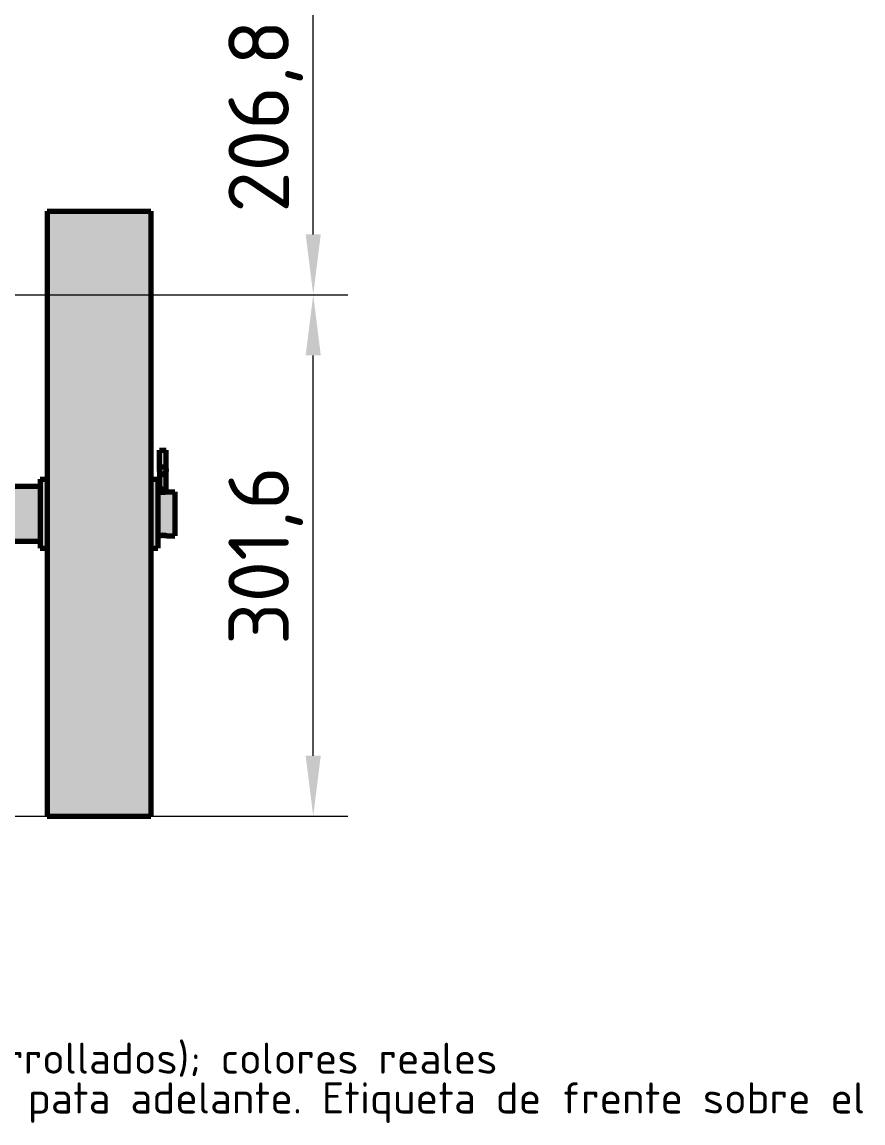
# Model space of a CAD drawing. Header units: millimetres. Extents: x 0 to 2382, y 0 to 420.
# Drawn here: x 2195.1 to 2243.8, y 211.3 to 274.9 of the extents above; entities that cross this region are included whole.
import ezdxf
from ezdxf.enums import TextEntityAlignment as Align

# ---------------------------------------------------------------- set-up
doc = ezdxf.new("R2010")
doc.units = ezdxf.units.MM
for name, color, linetype, lineweight in [('01-VISIBLE', 7, 'CONTINUOUS', 70), ('04-COTA', 3, 'CONTINUOUS', 18), ('06-TEXTO', 7, 'CONTINUOUS', 25), ('13-GRAFICA', 30, 'CONTINUOUS', 18)]:
    doc.layers.add(name, color=color, linetype=linetype, lineweight=lineweight)
doc.styles.add('ISO3098', font='isocpeur.ttf')
doc.dimstyles.new('FLAMA-IRAM', dxfattribs={"dimtxt": 3.5, "dimasz": 3.5, "dimexe": 2, "dimexo": 1.5, "dimgap": 1, "dimtad": 1, "dimdec": 1, "dimtxsty": 'ISO3098', "dimblk": 'IRAM_FLECHA', "dimblk1": 'IRAM_FLECHA', "dimblk2": 'IRAM_FLECHA', "dimcen": 2.5, "dimclrd": 256, "dimclre": 256, "dimclrt": 256, "dimazin": 3, "dimtfac": 1, "dimtmove": 0, "dimatfit": 3, "dimlwd": 18, "dimlwe": 18})

# ---------------------------------------------------------------- blocks, each defined once
blk = doc.blocks.new('IRAM_FLECHA')
blk.add_solid([(0, 0), (-1, 0.125), (-1, -0.125)])

msp = doc.modelspace()

# ---------------------------------------------------------------- hatches: boundary and pattern name
at = {"layer": '13-GRAFICA', "true_color": 0x202020}
h = msp.add_hatch(color=7, dxfattribs=at)
h.dxf.hatch_style = 1
h.paths.add_polyline_path([(2196.6, 229), (2196.6, 264), (2202.6, 264), (2202.6, 229)])
at = {"layer": '13-GRAFICA', "true_color": 0xb21820}
h = msp.add_hatch(color=7, dxfattribs=at)
h.dxf.hatch_style = 1
h.paths.add_polyline_path([(2203.5, 247.8), (2203.1, 247.8), (2203.1, 250.2), (2203.5, 250.2)])
at = {"layer": '13-GRAFICA', "true_color": 0x787a80}
h = msp.add_hatch(color=7, dxfattribs=at)
h.dxf.hatch_style = 1
h.paths.add_polyline_path([(2196.6, 248.5), (2196.6, 244.5), (2196.2, 244.5), (2196.2, 248.5)])
h = msp.add_hatch(color=7, dxfattribs=at)
h.dxf.hatch_style = 1
h.paths.add_polyline_path([(2203, 248.5), (2203, 244.5), (2202.6, 244.5), (2202.6, 248.5)])
at = {"layer": '13-GRAFICA', "true_color": 0xb21820}
h = msp.add_hatch(color=7, dxfattribs=at)
h.dxf.hatch_style = 1
h.paths.add_polyline_path([(2159.8, 244.9), (2159.8, 248.1), (2196.2, 248.1), (2196.2, 244.9)])
at = {"layer": '13-GRAFICA', "true_color": 0x787a80}
h = msp.add_hatch(color=7, dxfattribs=at)
h.dxf.hatch_style = 1
h.paths.add_polyline_path([(2203, 247.8), (2204, 247.8), (2204, 245.2), (2203, 245.2)])

# ---------------------------------------------------------------- linework, layer by layer
at = {"layer": '01-VISIBLE'}
for p, q in [((2196.6, 264), (2202.6, 264)), ((2203.1, 249.05), (2203.1, 250.17)), ((2203.5, 249.05), (2203.5, 250.17)), ((2196.2, 248.5), (2196.6, 248.5)), ((2202.6, 248.5), (2203, 248.5)), ((2159.8, 248.088), (2196.2, 248.088)), ((2203.1, 247.765), (2203.1, 248.09)), ((2203.5, 247.765), (2203.5, 248.09)), ((2203, 247.77), (2203.07, 247.77)), ((2203.53, 247.77), (2204, 247.77)), ((2159.8, 244.912), (2196.2, 244.912)), ((2203, 245.23), (2203.07, 245.23)), ((2203.53, 245.23), (2204, 245.23)), ((2196.2, 244.5), (2196.6, 244.5)), ((2202.6, 244.5), (2203, 244.5)), ((2196.6, 229), (2202.6, 229))]:
    msp.add_line(p, q, dxfattribs=at)
for points in [[(2196.6, 264), (2196.6, 263.913), (2196.6, 263.825), (2196.6, 263.738), (2196.6, 263.65), (2196.6, 263.562), (2196.6, 263.475), (2196.6, 263.387), (2196.6, 263.3), (2196.6, 263.212), (2196.6, 263.125), (2196.6, 263.038), (2196.6, 262.95), (2196.6, 262.863), (2196.6, 262.775), (2196.6, 262.688), (2196.6, 262.6), (2196.6, 262.512), (2196.6, 262.425), (2196.6, 262.337), (2196.6, 262.25), (2196.6, 262.163), (2196.6, 262.075), (2196.6, 261.988), (2196.6, 261.9), (2196.6, 261.812), (2196.6, 261.725), (2196.6, 261.637), (2196.6, 261.55), (2196.6, 261.462), (2196.6, 261.375), (2196.6, 261.288), (2196.6, 261.2), (2196.6, 261.113), (2196.6, 261.025), (2196.6, 260.938), (2196.6, 260.85), (2196.6, 260.762), (2196.6, 260.675), (2196.6, 260.587), (2196.6, 260.5), (2196.6, 260.413), (2196.6, 260.325), (2196.6, 260.238), (2196.6, 260.15), (2196.6, 260.062), (2196.6, 259.975), (2196.6, 259.887), (2196.6, 259.8), (2196.6, 259.712), (2196.6, 259.625), (2196.6, 259.538), (2196.6, 259.45), (2196.6, 259.363), (2196.6, 259.275), (2196.6, 259.188), (2196.6, 259.1), (2196.6, 259.012), (2196.6, 258.925), (2196.6, 258.837), (2196.6, 258.75), (2196.6, 258.663), (2196.6, 258.575), (2196.6, 258.488), (2196.6, 258.4), (2196.6, 258.312), (2196.6, 258.225), (2196.6, 258.137), (2196.6, 258.05), (2196.6, 257.962), (2196.6, 257.875), (2196.6, 257.788), (2196.6, 257.7), (2196.6, 257.613), (2196.6, 257.525), (2196.6, 257.438), (2196.6, 257.35), (2196.6, 257.262), (2196.6, 257.175), (2196.6, 257.087), (2196.6, 257), (2196.6, 256.913), (2196.6, 256.825), (2196.6, 256.738), (2196.6, 256.65), (2196.6, 256.562), (2196.6, 256.475), (2196.6, 256.387), (2196.6, 256.3), (2196.6, 256.212), (2196.6, 256.125), (2196.6, 256.038), (2196.6, 255.95), (2196.6, 255.863), (2196.6, 255.775), (2196.6, 255.688), (2196.6, 255.6), (2196.6, 255.512), (2196.6, 255.425), (2196.6, 255.338), (2196.6, 255.25), (2196.6, 255.162), (2196.6, 255.075), (2196.6, 254.988), (2196.6, 254.9), (2196.6, 254.812), (2196.6, 254.725), (2196.6, 254.637), (2196.6, 254.55), (2196.6, 254.463), (2196.6, 254.375), (2196.6, 254.287), (2196.6, 254.2), (2196.6, 254.113), (2196.6, 254.025), (2196.6, 253.938), (2196.6, 253.85), (2196.6, 253.762), (2196.6, 253.675), (2196.6, 253.588), (2196.6, 253.5), (2196.6, 253.412), (2196.6, 253.325), (2196.6, 253.238), (2196.6, 253.15), (2196.6, 253.062), (2196.6, 252.975), (2196.6, 252.887), (2196.6, 252.8), (2196.6, 252.713), (2196.6, 252.625), (2196.6, 252.537), (2196.6, 252.45), (2196.6, 252.363), (2196.6, 252.275), (2196.6, 252.188), (2196.6, 252.1), (2196.6, 252.012), (2196.6, 251.925), (2196.6, 251.838), (2196.6, 251.75), (2196.6, 251.662), (2196.6, 251.575), (2196.6, 251.488), (2196.6, 251.4), (2196.6, 251.312), (2196.6, 251.225), (2196.6, 251.137), (2196.6, 251.05), (2196.6, 250.963), (2196.6, 250.875), (2196.6, 250.787), (2196.6, 250.7), (2196.6, 250.613), (2196.6, 250.525), (2196.6, 250.438), (2196.6, 250.35), (2196.6, 250.262), (2196.6, 250.175), (2196.6, 250.088), (2196.6, 250), (2196.6, 249.912), (2196.6, 249.825), (2196.6, 249.738), (2196.6, 249.65), (2196.6, 249.562), (2196.6, 249.475), (2196.6, 249.387), (2196.6, 249.3), (2196.6, 249.213), (2196.6, 249.125), (2196.6, 249.037), (2196.6, 248.95), (2196.6, 248.863), (2196.6, 248.775), (2196.6, 248.688), (2196.6, 248.6), (2196.6, 248.512), (2196.6, 248.425), (2196.6, 248.338), (2196.6, 248.25), (2196.6, 248.162), (2196.6, 248.075), (2196.6, 247.988), (2196.6, 247.9), (2196.6, 247.812), (2196.6, 247.725), (2196.6, 247.637), (2196.6, 247.55), (2196.6, 247.463), (2196.6, 247.375), (2196.6, 247.287), (2196.6, 247.2), (2196.6, 247.113), (2196.6, 247.025), (2196.6, 246.938), (2196.6, 246.85), (2196.6, 246.762), (2196.6, 246.675), (2196.6, 246.588), (2196.6, 246.5), (2196.6, 246.412), (2196.6, 246.325), (2196.6, 246.238), (2196.6, 246.15), (2196.6, 246.062), (2196.6, 245.975), (2196.6, 245.887), (2196.6, 245.8), (2196.6, 245.713), (2196.6, 245.625), (2196.6, 245.537), (2196.6, 245.45), (2196.6, 245.363), (2196.6, 245.275), (2196.6, 245.188), (2196.6, 245.1), (2196.6, 245.012), (2196.6, 244.925), (2196.6, 244.838), (2196.6, 244.75), (2196.6, 244.662), (2196.6, 244.575), (2196.6, 244.488), (2196.6, 244.4), (2196.6, 244.312), (2196.6, 244.225), (2196.6, 244.137), (2196.6, 244.05), (2196.6, 243.963), (2196.6, 243.875), (2196.6, 243.787), (2196.6, 243.7), (2196.6, 243.613), (2196.6, 243.525), (2196.6, 243.438), (2196.6, 243.35), (2196.6, 243.262), (2196.6, 243.175), (2196.6, 243.088), (2196.6, 243), (2196.6, 242.912), (2196.6, 242.825), (2196.6, 242.738), (2196.6, 242.65), (2196.6, 242.562), (2196.6, 242.475), (2196.6, 242.387), (2196.6, 242.3), (2196.6, 242.213), (2196.6, 242.125), (2196.6, 242.037), (2196.6, 241.95), (2196.6, 241.863), (2196.6, 241.775), (2196.6, 241.688), (2196.6, 241.6), (2196.6, 241.512), (2196.6, 241.425), (2196.6, 241.338), (2196.6, 241.25), (2196.6, 241.162), (2196.6, 241.075), (2196.6, 240.988), (2196.6, 240.9), (2196.6, 240.812), (2196.6, 240.725), (2196.6, 240.637), (2196.6, 240.55), (2196.6, 240.463), (2196.6, 240.375), (2196.6, 240.287), (2196.6, 240.2), (2196.6, 240.113), (2196.6, 240.025), (2196.6, 239.938), (2196.6, 239.85), (2196.6, 239.762), (2196.6, 239.675), (2196.6, 239.588), (2196.6, 239.5), (2196.6, 239.412), (2196.6, 239.325), (2196.6, 239.238), (2196.6, 239.15), (2196.6, 239.062), (2196.6, 238.975), (2196.6, 238.887), (2196.6, 238.8), (2196.6, 238.713), (2196.6, 238.625), (2196.6, 238.537), (2196.6, 238.45), (2196.6, 238.363), (2196.6, 238.275), (2196.6, 238.188), (2196.6, 238.1), (2196.6, 238.012), (2196.6, 237.925), (2196.6, 237.838), (2196.6, 237.75), (2196.6, 237.662), (2196.6, 237.575), (2196.6, 237.488), (2196.6, 237.4), (2196.6, 237.312), (2196.6, 237.225), (2196.6, 237.137), (2196.6, 237.05), (2196.6, 236.963), (2196.6, 236.875), (2196.6, 236.787), (2196.6, 236.7), (2196.6, 236.613), (2196.6, 236.525), (2196.6, 236.438), (2196.6, 236.35), (2196.6, 236.262), (2196.6, 236.175), (2196.6, 236.088), (2196.6, 236), (2196.6, 235.912), (2196.6, 235.825), (2196.6, 235.738), (2196.6, 235.65), (2196.6, 235.562), (2196.6, 235.475), (2196.6, 235.387), (2196.6, 235.3), (2196.6, 235.213), (2196.6, 235.125), (2196.6, 235.037), (2196.6, 234.95), (2196.6, 234.862), (2196.6, 234.775), (2196.6, 234.688), (2196.6, 234.6), (2196.6, 234.512), (2196.6, 234.425), (2196.6, 234.338), (2196.6, 234.25), (2196.6, 234.162), (2196.6, 234.075), (2196.6, 233.987), (2196.6, 233.9), (2196.6, 233.812), (2196.6, 233.725), (2196.6, 233.637), (2196.6, 233.55), (2196.6, 233.463), (2196.6, 233.375), (2196.6, 233.287), (2196.6, 233.2), (2196.6, 233.112), (2196.6, 233.025), (2196.6, 232.938), (2196.6, 232.85), (2196.6, 232.762), (2196.6, 232.675), (2196.6, 232.588), (2196.6, 232.5), (2196.6, 232.412), (2196.6, 232.325), (2196.6, 232.238), (2196.6, 232.15), (2196.6, 232.062), (2196.6, 231.975), (2196.6, 231.887), (2196.6, 231.8), (2196.6, 231.713), (2196.6, 231.625), (2196.6, 231.537), (2196.6, 231.45), (2196.6, 231.363), (2196.6, 231.275), (2196.6, 231.188), (2196.6, 231.1), (2196.6, 231.012), (2196.6, 230.925), (2196.6, 230.838), (2196.6, 230.75), (2196.6, 230.662), (2196.6, 230.575), (2196.6, 230.487), (2196.6, 230.4), (2196.6, 230.312), (2196.6, 230.225), (2196.6, 230.137), (2196.6, 230.05), (2196.6, 229.963), (2196.6, 229.875), (2196.6, 229.787), (2196.6, 229.7), (2196.6, 229.612), (2196.6, 229.525), (2196.6, 229.438), (2196.6, 229.35), (2196.6, 229.262), (2196.6, 229.175), (2196.6, 229.088), (2196.6, 229)], [(2202.6, 264), (2202.6, 263.913), (2202.6, 263.825), (2202.6, 263.738), (2202.6, 263.65), (2202.6, 263.562), (2202.6, 263.475), (2202.6, 263.387), (2202.6, 263.3), (2202.6, 263.212), (2202.6, 263.125), (2202.6, 263.038), (2202.6, 262.95), (2202.6, 262.863), (2202.6, 262.775), (2202.6, 262.688), (2202.6, 262.6), (2202.6, 262.512), (2202.6, 262.425), (2202.6, 262.337), (2202.6, 262.25), (2202.6, 262.163), (2202.6, 262.075), (2202.6, 261.988), (2202.6, 261.9), (2202.6, 261.812), (2202.6, 261.725), (2202.6, 261.637), (2202.6, 261.55), (2202.6, 261.462), (2202.6, 261.375), (2202.6, 261.288), (2202.6, 261.2), (2202.6, 261.113), (2202.6, 261.025), (2202.6, 260.938), (2202.6, 260.85), (2202.6, 260.762), (2202.6, 260.675), (2202.6, 260.587), (2202.6, 260.5), (2202.6, 260.413), (2202.6, 260.325), (2202.6, 260.238), (2202.6, 260.15), (2202.6, 260.062), (2202.6, 259.975), (2202.6, 259.887), (2202.6, 259.8), (2202.6, 259.712), (2202.6, 259.625), (2202.6, 259.538), (2202.6, 259.45), (2202.6, 259.363), (2202.6, 259.275), (2202.6, 259.188), (2202.6, 259.1), (2202.6, 259.012), (2202.6, 258.925), (2202.6, 258.837), (2202.6, 258.75), (2202.6, 258.663), (2202.6, 258.575), (2202.6, 258.488), (2202.6, 258.4), (2202.6, 258.312), (2202.6, 258.225), (2202.6, 258.137), (2202.6, 258.05), (2202.6, 257.962), (2202.6, 257.875), (2202.6, 257.788), (2202.6, 257.7), (2202.6, 257.613), (2202.6, 257.525), (2202.6, 257.438), (2202.6, 257.35), (2202.6, 257.262), (2202.6, 257.175), (2202.6, 257.087), (2202.6, 257), (2202.6, 256.913), (2202.6, 256.825), (2202.6, 256.738), (2202.6, 256.65), (2202.6, 256.562), (2202.6, 256.475), (2202.6, 256.387), (2202.6, 256.3), (2202.6, 256.212), (2202.6, 256.125), (2202.6, 256.038), (2202.6, 255.95), (2202.6, 255.863), (2202.6, 255.775), (2202.6, 255.688), (2202.6, 255.6), (2202.6, 255.512), (2202.6, 255.425), (2202.6, 255.338), (2202.6, 255.25), (2202.6, 255.162), (2202.6, 255.075), (2202.6, 254.988), (2202.6, 254.9), (2202.6, 254.812), (2202.6, 254.725), (2202.6, 254.637), (2202.6, 254.55), (2202.6, 254.463), (2202.6, 254.375), (2202.6, 254.287), (2202.6, 254.2), (2202.6, 254.113), (2202.6, 254.025), (2202.6, 253.938), (2202.6, 253.85), (2202.6, 253.762), (2202.6, 253.675), (2202.6, 253.588), (2202.6, 253.5), (2202.6, 253.412), (2202.6, 253.325), (2202.6, 253.238), (2202.6, 253.15), (2202.6, 253.062), (2202.6, 252.975), (2202.6, 252.887), (2202.6, 252.8), (2202.6, 252.713), (2202.6, 252.625), (2202.6, 252.537), (2202.6, 252.45), (2202.6, 252.363), (2202.6, 252.275), (2202.6, 252.188), (2202.6, 252.1), (2202.6, 252.012), (2202.6, 251.925), (2202.6, 251.838), (2202.6, 251.75), (2202.6, 251.662), (2202.6, 251.575), (2202.6, 251.488), (2202.6, 251.4), (2202.6, 251.312), (2202.6, 251.225), (2202.6, 251.137), (2202.6, 251.05), (2202.6, 250.963), (2202.6, 250.875), (2202.6, 250.787), (2202.6, 250.7), (2202.6, 250.613), (2202.6, 250.525), (2202.6, 250.438), (2202.6, 250.35), (2202.6, 250.262), (2202.6, 250.175), (2202.6, 250.088), (2202.6, 250), (2202.6, 249.912), (2202.6, 249.825), (2202.6, 249.738), (2202.6, 249.65), (2202.6, 249.562), (2202.6, 249.475), (2202.6, 249.387), (2202.6, 249.3), (2202.6, 249.213), (2202.6, 249.125), (2202.6, 249.037), (2202.6, 248.95), (2202.6, 248.863), (2202.6, 248.775), (2202.6, 248.688), (2202.6, 248.6), (2202.6, 248.512), (2202.6, 248.425), (2202.6, 248.338), (2202.6, 248.25), (2202.6, 248.162), (2202.6, 248.075), (2202.6, 247.988), (2202.6, 247.9), (2202.6, 247.812), (2202.6, 247.725), (2202.6, 247.637), (2202.6, 247.55), (2202.6, 247.463), (2202.6, 247.375), (2202.6, 247.287), (2202.6, 247.2), (2202.6, 247.113), (2202.6, 247.025), (2202.6, 246.938), (2202.6, 246.85), (2202.6, 246.762), (2202.6, 246.675), (2202.6, 246.588), (2202.6, 246.5), (2202.6, 246.412), (2202.6, 246.325), (2202.6, 246.238), (2202.6, 246.15), (2202.6, 246.062), (2202.6, 245.975), (2202.6, 245.887), (2202.6, 245.8), (2202.6, 245.713), (2202.6, 245.625), (2202.6, 245.537), (2202.6, 245.45), (2202.6, 245.363), (2202.6, 245.275), (2202.6, 245.188), (2202.6, 245.1), (2202.6, 245.012), (2202.6, 244.925), (2202.6, 244.838), (2202.6, 244.75), (2202.6, 244.662), (2202.6, 244.575), (2202.6, 244.488), (2202.6, 244.4), (2202.6, 244.312), (2202.6, 244.225), (2202.6, 244.137), (2202.6, 244.05), (2202.6, 243.963), (2202.6, 243.875), (2202.6, 243.787), (2202.6, 243.7), (2202.6, 243.613), (2202.6, 243.525), (2202.6, 243.438), (2202.6, 243.35), (2202.6, 243.262), (2202.6, 243.175), (2202.6, 243.088), (2202.6, 243), (2202.6, 242.912), (2202.6, 242.825), (2202.6, 242.738), (2202.6, 242.65), (2202.6, 242.562), (2202.6, 242.475), (2202.6, 242.387), (2202.6, 242.3), (2202.6, 242.213), (2202.6, 242.125), (2202.6, 242.037), (2202.6, 241.95), (2202.6, 241.863), (2202.6, 241.775), (2202.6, 241.688), (2202.6, 241.6), (2202.6, 241.512), (2202.6, 241.425), (2202.6, 241.338), (2202.6, 241.25), (2202.6, 241.162), (2202.6, 241.075), (2202.6, 240.988), (2202.6, 240.9), (2202.6, 240.812), (2202.6, 240.725), (2202.6, 240.637), (2202.6, 240.55), (2202.6, 240.463), (2202.6, 240.375), (2202.6, 240.287), (2202.6, 240.2), (2202.6, 240.113), (2202.6, 240.025), (2202.6, 239.938), (2202.6, 239.85), (2202.6, 239.762), (2202.6, 239.675), (2202.6, 239.588), (2202.6, 239.5), (2202.6, 239.412), (2202.6, 239.325), (2202.6, 239.238), (2202.6, 239.15), (2202.6, 239.062), (2202.6, 238.975), (2202.6, 238.887), (2202.6, 238.8), (2202.6, 238.713), (2202.6, 238.625), (2202.6, 238.537), (2202.6, 238.45), (2202.6, 238.363), (2202.6, 238.275), (2202.6, 238.188), (2202.6, 238.1), (2202.6, 238.012), (2202.6, 237.925), (2202.6, 237.838), (2202.6, 237.75), (2202.6, 237.662), (2202.6, 237.575), (2202.6, 237.488), (2202.6, 237.4), (2202.6, 237.312), (2202.6, 237.225), (2202.6, 237.137), (2202.6, 237.05), (2202.6, 236.963), (2202.6, 236.875), (2202.6, 236.787), (2202.6, 236.7), (2202.6, 236.613), (2202.6, 236.525), (2202.6, 236.438), (2202.6, 236.35), (2202.6, 236.262), (2202.6, 236.175), (2202.6, 236.088), (2202.6, 236), (2202.6, 235.912), (2202.6, 235.825), (2202.6, 235.738), (2202.6, 235.65), (2202.6, 235.562), (2202.6, 235.475), (2202.6, 235.387), (2202.6, 235.3), (2202.6, 235.213), (2202.6, 235.125), (2202.6, 235.037), (2202.6, 234.95), (2202.6, 234.862), (2202.6, 234.775), (2202.6, 234.688), (2202.6, 234.6), (2202.6, 234.512), (2202.6, 234.425), (2202.6, 234.338), (2202.6, 234.25), (2202.6, 234.162), (2202.6, 234.075), (2202.6, 233.987), (2202.6, 233.9), (2202.6, 233.812), (2202.6, 233.725), (2202.6, 233.637), (2202.6, 233.55), (2202.6, 233.463), (2202.6, 233.375), (2202.6, 233.287), (2202.6, 233.2), (2202.6, 233.112), (2202.6, 233.025), (2202.6, 232.938), (2202.6, 232.85), (2202.6, 232.762), (2202.6, 232.675), (2202.6, 232.588), (2202.6, 232.5), (2202.6, 232.412), (2202.6, 232.325), (2202.6, 232.238), (2202.6, 232.15), (2202.6, 232.062), (2202.6, 231.975), (2202.6, 231.887), (2202.6, 231.8), (2202.6, 231.713), (2202.6, 231.625), (2202.6, 231.537), (2202.6, 231.45), (2202.6, 231.363), (2202.6, 231.275), (2202.6, 231.188), (2202.6, 231.1), (2202.6, 231.012), (2202.6, 230.925), (2202.6, 230.838), (2202.6, 230.75), (2202.6, 230.662), (2202.6, 230.575), (2202.6, 230.487), (2202.6, 230.4), (2202.6, 230.312), (2202.6, 230.225), (2202.6, 230.137), (2202.6, 230.05), (2202.6, 229.963), (2202.6, 229.875), (2202.6, 229.787), (2202.6, 229.7), (2202.6, 229.612), (2202.6, 229.525), (2202.6, 229.438), (2202.6, 229.35), (2202.6, 229.262), (2202.6, 229.175), (2202.6, 229.088), (2202.6, 229)], [(2203.1, 250.17), (2203.15, 250.17), (2203.2, 250.17), (2203.25, 250.17), (2203.3, 250.17), (2203.35, 250.17), (2203.4, 250.17), (2203.45, 250.17), (2203.5, 250.17)], [(2203.1, 249.05), (2203.107, 249.098), (2203.128, 249.143), (2203.162, 249.178), (2203.204, 249.202), (2203.251, 249.215), (2203.3, 249.22)], [(2203.3, 249.22), (2203.349, 249.215), (2203.396, 249.202), (2203.438, 249.178), (2203.472, 249.143), (2203.493, 249.098), (2203.5, 249.05)], [(2196.2, 248.5), (2196.2, 248.45), (2196.2, 248.4), (2196.2, 248.35), (2196.2, 248.3), (2196.2, 248.25), (2196.2, 248.2), (2196.2, 248.15), (2196.2, 248.1), (2196.2, 248.05), (2196.2, 248), (2196.2, 247.95), (2196.2, 247.9), (2196.2, 247.85), (2196.2, 247.8), (2196.2, 247.75), (2196.2, 247.7), (2196.2, 247.65), (2196.2, 247.6), (2196.2, 247.55), (2196.2, 247.5), (2196.2, 247.45), (2196.2, 247.4), (2196.2, 247.35), (2196.2, 247.3), (2196.2, 247.25), (2196.2, 247.2), (2196.2, 247.15), (2196.2, 247.1), (2196.2, 247.05), (2196.2, 247), (2196.2, 246.95), (2196.2, 246.9), (2196.2, 246.85), (2196.2, 246.8), (2196.2, 246.75), (2196.2, 246.7), (2196.2, 246.65), (2196.2, 246.6), (2196.2, 246.55), (2196.2, 246.5), (2196.2, 246.45), (2196.2, 246.4), (2196.2, 246.35), (2196.2, 246.3), (2196.2, 246.25), (2196.2, 246.2), (2196.2, 246.15), (2196.2, 246.1), (2196.2, 246.05), (2196.2, 246), (2196.2, 245.95), (2196.2, 245.9), (2196.2, 245.85), (2196.2, 245.8), (2196.2, 245.75), (2196.2, 245.7), (2196.2, 245.65), (2196.2, 245.6), (2196.2, 245.55), (2196.2, 245.5), (2196.2, 245.45), (2196.2, 245.4), (2196.2, 245.35), (2196.2, 245.3), (2196.2, 245.25), (2196.2, 245.2), (2196.2, 245.15), (2196.2, 245.1), (2196.2, 245.05), (2196.2, 245), (2196.2, 244.95), (2196.2, 244.9), (2196.2, 244.85), (2196.2, 244.8), (2196.2, 244.75), (2196.2, 244.7), (2196.2, 244.65), (2196.2, 244.6), (2196.2, 244.55), (2196.2, 244.5)], [(2203, 248.5), (2203, 248.45), (2203, 248.4), (2203, 248.35), (2203, 248.3), (2203, 248.25), (2203, 248.2), (2203, 248.15), (2203, 248.1), (2203, 248.05), (2203, 248), (2203, 247.95), (2203, 247.9), (2203, 247.85), (2203, 247.8), (2203, 247.75), (2203, 247.7), (2203, 247.65), (2203, 247.6), (2203, 247.55), (2203, 247.5), (2203, 247.45), (2203, 247.4), (2203, 247.35), (2203, 247.3), (2203, 247.25), (2203, 247.2), (2203, 247.15), (2203, 247.1), (2203, 247.05), (2203, 247), (2203, 246.95), (2203, 246.9), (2203, 246.85), (2203, 246.8), (2203, 246.75), (2203, 246.7), (2203, 246.65), (2203, 246.6), (2203, 246.55), (2203, 246.5), (2203, 246.45), (2203, 246.4), (2203, 246.35), (2203, 246.3), (2203, 246.25), (2203, 246.2), (2203, 246.15), (2203, 246.1), (2203, 246.05), (2203, 246), (2203, 245.95), (2203, 245.9), (2203, 245.85), (2203, 245.8), (2203, 245.75), (2203, 245.7), (2203, 245.65), (2203, 245.6), (2203, 245.55), (2203, 245.5), (2203, 245.45), (2203, 245.4), (2203, 245.35), (2203, 245.3), (2203, 245.25), (2203, 245.2), (2203, 245.15), (2203, 245.1), (2203, 245.05), (2203, 245), (2203, 244.95), (2203, 244.9), (2203, 244.85), (2203, 244.8), (2203, 244.75), (2203, 244.7), (2203, 244.65), (2203, 244.6), (2203, 244.55), (2203, 244.5)], [(2203.5, 249.05), (2203.494, 248.997), (2203.478, 248.947), (2203.454, 248.899), (2203.426, 248.855), (2203.391, 248.814), (2203.35, 248.781), (2203.3, 248.766), (2203.25, 248.781), (2203.209, 248.814), (2203.174, 248.855), (2203.146, 248.899), (2203.122, 248.947), (2203.106, 248.997), (2203.1, 249.05)], [(2203.1, 249.05), (2203.101, 249.027), (2203.105, 249.004), (2203.11, 248.982), (2203.117, 248.96), (2203.126, 248.939), (2203.136, 248.918)], [(2203.1, 249.05), (2203.1, 248.999), (2203.1, 248.949), (2203.1, 248.898), (2203.1, 248.848), (2203.1, 248.797), (2203.1, 248.747), (2203.1, 248.696), (2203.1, 248.646), (2203.1, 248.595), (2203.1, 248.545), (2203.1, 248.494), (2203.1, 248.444), (2203.1, 248.393), (2203.1, 248.343), (2203.1, 248.292), (2203.1, 248.242), (2203.1, 248.191), (2203.1, 248.141), (2203.1, 248.09)], [(2203.136, 248.917), (2203.136, 248.917), (2203.136, 248.917), (2203.136, 248.917), (2203.136, 248.917), (2203.136, 248.917), (2203.136, 248.917)], [(2203.142, 248.905), (2203.143, 248.904), (2203.144, 248.903), (2203.144, 248.902), (2203.145, 248.9), (2203.146, 248.899), (2203.146, 248.898)], [(2203.147, 248.897), (2203.147, 248.897), (2203.147, 248.897), (2203.147, 248.897), (2203.147, 248.897), (2203.147, 248.897), (2203.147, 248.897)], [(2203.155, 248.884), (2203.156, 248.882), (2203.158, 248.879), (2203.159, 248.877), (2203.16, 248.875), (2203.162, 248.872), (2203.163, 248.87)], [(2203.164, 248.87), (2203.164, 248.869), (2203.165, 248.869), (2203.165, 248.868), (2203.165, 248.867), (2203.166, 248.867), (2203.166, 248.866)], [(2203.174, 248.855), (2203.176, 248.853), (2203.177, 248.851), (2203.178, 248.849), (2203.18, 248.848), (2203.181, 248.846), (2203.182, 248.844)], [(2203.188, 248.837), (2203.188, 248.837), (2203.189, 248.836), (2203.189, 248.836), (2203.189, 248.835), (2203.19, 248.835), (2203.19, 248.835)], [(2203.197, 248.827), (2203.198, 248.826), (2203.199, 248.825), (2203.2, 248.824), (2203.2, 248.823), (2203.201, 248.822), (2203.202, 248.821)], [(2203.211, 248.812), (2203.211, 248.812), (2203.211, 248.812), (2203.211, 248.812), (2203.211, 248.812), (2203.211, 248.812), (2203.211, 248.812)], [(2203.211, 248.812), (2203.211, 248.812), (2203.211, 248.812), (2203.211, 248.812), (2203.211, 248.812), (2203.211, 248.812), (2203.211, 248.812)], [(2203.211, 248.812), (2203.211, 248.812), (2203.211, 248.812), (2203.211, 248.812), (2203.211, 248.812), (2203.211, 248.812), (2203.211, 248.811)], [(2203.212, 248.811), (2203.212, 248.811), (2203.212, 248.81), (2203.213, 248.81), (2203.213, 248.81), (2203.213, 248.809), (2203.214, 248.809)], [(2203.218, 248.805), (2203.218, 248.805), (2203.219, 248.805), (2203.219, 248.804), (2203.219, 248.804), (2203.22, 248.803), (2203.22, 248.803)], [(2203.287, 248.767), (2203.287, 248.767), (2203.287, 248.767), (2203.287, 248.767), (2203.287, 248.767), (2203.287, 248.767), (2203.287, 248.767)], [(2203.287, 248.767), (2203.287, 248.767), (2203.287, 248.767), (2203.287, 248.767), (2203.287, 248.767), (2203.287, 248.767), (2203.287, 248.767)], [(2203.287, 248.767), (2203.287, 248.767), (2203.287, 248.767), (2203.287, 248.767), (2203.287, 248.767), (2203.287, 248.767), (2203.287, 248.767)], [(2203.287, 248.767), (2203.287, 248.767), (2203.287, 248.767), (2203.287, 248.767), (2203.287, 248.767), (2203.287, 248.767), (2203.287, 248.767)], [(2203.287, 248.767), (2203.287, 248.767), (2203.287, 248.767), (2203.287, 248.767), (2203.287, 248.767), (2203.287, 248.767), (2203.287, 248.767)], [(2203.287, 248.767), (2203.287, 248.767), (2203.287, 248.767), (2203.287, 248.767), (2203.287, 248.767), (2203.287, 248.767), (2203.287, 248.767)], [(2203.287, 248.767), (2203.287, 248.767), (2203.287, 248.767), (2203.287, 248.767), (2203.287, 248.767), (2203.287, 248.767), (2203.287, 248.767)], [(2203.287, 248.767), (2203.287, 248.767), (2203.287, 248.767), (2203.287, 248.767), (2203.287, 248.767), (2203.287, 248.767), (2203.287, 248.767)], [(2203.288, 248.767), (2203.288, 248.767), (2203.288, 248.767), (2203.288, 248.767), (2203.288, 248.767), (2203.288, 248.767), (2203.288, 248.767)], [(2203.288, 248.767), (2203.288, 248.767), (2203.288, 248.767), (2203.288, 248.767), (2203.288, 248.767), (2203.288, 248.767), (2203.288, 248.767)], [(2203.288, 248.767), (2203.288, 248.767), (2203.288, 248.767), (2203.288, 248.767), (2203.288, 248.767), (2203.288, 248.767), (2203.288, 248.767)], [(2203.3, 248.766), (2203.3, 248.766), (2203.3, 248.766), (2203.3, 248.766), (2203.3, 248.766), (2203.3, 248.766), (2203.3, 248.766)], [(2203.3, 248.766), (2203.301, 248.766), (2203.302, 248.766), (2203.303, 248.766), (2203.304, 248.766), (2203.305, 248.766), (2203.305, 248.766)], [(2203.306, 248.766), (2203.307, 248.766), (2203.309, 248.766), (2203.31, 248.767), (2203.311, 248.767), (2203.313, 248.767), (2203.314, 248.767)], [(2203.323, 248.769), (2203.323, 248.769), (2203.323, 248.769), (2203.323, 248.769), (2203.323, 248.769), (2203.323, 248.769), (2203.323, 248.769)], [(2203.323, 248.769), (2203.323, 248.769), (2203.323, 248.769), (2203.323, 248.769), (2203.323, 248.769), (2203.323, 248.769), (2203.323, 248.769)], [(2203.323, 248.769), (2203.323, 248.769), (2203.323, 248.769), (2203.323, 248.769), (2203.323, 248.769), (2203.323, 248.769), (2203.323, 248.769)], [(2203.323, 248.769), (2203.323, 248.769), (2203.323, 248.769), (2203.323, 248.769), (2203.323, 248.769), (2203.323, 248.769), (2203.323, 248.769)], [(2203.323, 248.769), (2203.323, 248.769), (2203.323, 248.769), (2203.323, 248.769), (2203.323, 248.769), (2203.323, 248.769), (2203.323, 248.769)], [(2203.323, 248.769), (2203.323, 248.769), (2203.323, 248.769), (2203.323, 248.769), (2203.323, 248.769), (2203.323, 248.769), (2203.323, 248.769)], [(2203.323, 248.769), (2203.323, 248.769), (2203.323, 248.769), (2203.323, 248.769), (2203.323, 248.769), (2203.323, 248.769), (2203.323, 248.769)], [(2203.323, 248.769), (2203.323, 248.769), (2203.323, 248.769), (2203.323, 248.769), (2203.323, 248.769), (2203.323, 248.769), (2203.323, 248.769)], [(2203.324, 248.77), (2203.324, 248.77), (2203.324, 248.77), (2203.324, 248.77), (2203.324, 248.77), (2203.324, 248.77), (2203.324, 248.77)], [(2203.324, 248.77), (2203.324, 248.77), (2203.324, 248.77), (2203.324, 248.77), (2203.324, 248.77), (2203.324, 248.77), (2203.324, 248.77)], [(2203.324, 248.77), (2203.324, 248.77), (2203.324, 248.77), (2203.324, 248.77), (2203.324, 248.77), (2203.324, 248.77), (2203.324, 248.77)], [(2203.324, 248.769), (2203.324, 248.769), (2203.324, 248.769), (2203.324, 248.769), (2203.324, 248.769), (2203.324, 248.769), (2203.324, 248.769)], [(2203.324, 248.769), (2203.324, 248.769), (2203.324, 248.769), (2203.324, 248.769), (2203.324, 248.769), (2203.324, 248.769), (2203.324, 248.769)], [(2203.324, 248.769), (2203.324, 248.769), (2203.324, 248.769), (2203.324, 248.769), (2203.324, 248.769), (2203.324, 248.769), (2203.324, 248.769)], [(2203.324, 248.769), (2203.324, 248.769), (2203.324, 248.769), (2203.324, 248.769), (2203.324, 248.769), (2203.324, 248.769), (2203.324, 248.769)], [(2203.325, 248.77), (2203.325, 248.77), (2203.325, 248.77), (2203.325, 248.77), (2203.325, 248.77), (2203.325, 248.77), (2203.325, 248.77)], [(2203.325, 248.77), (2203.325, 248.77), (2203.325, 248.77), (2203.325, 248.77), (2203.325, 248.77), (2203.325, 248.77), (2203.325, 248.77)], [(2203.325, 248.77), (2203.325, 248.77), (2203.325, 248.77), (2203.325, 248.77), (2203.325, 248.77), (2203.325, 248.77), (2203.325, 248.77)], [(2203.325, 248.77), (2203.325, 248.77), (2203.325, 248.77), (2203.325, 248.77), (2203.325, 248.77), (2203.325, 248.77), (2203.325, 248.77)], [(2203.325, 248.77), (2203.325, 248.77), (2203.325, 248.77), (2203.325, 248.77), (2203.325, 248.77), (2203.325, 248.77), (2203.325, 248.77)], [(2203.343, 248.777), (2203.343, 248.777), (2203.343, 248.777), (2203.343, 248.777), (2203.343, 248.777), (2203.343, 248.777), (2203.343, 248.777)], [(2203.343, 248.777), (2203.343, 248.777), (2203.343, 248.777), (2203.343, 248.777), (2203.343, 248.777), (2203.343, 248.777), (2203.343, 248.777)], [(2203.343, 248.777), (2203.343, 248.777), (2203.343, 248.777), (2203.343, 248.777), (2203.343, 248.777), (2203.343, 248.777), (2203.343, 248.777)], [(2203.343, 248.777), (2203.343, 248.777), (2203.343, 248.777), (2203.343, 248.777), (2203.343, 248.777), (2203.343, 248.777), (2203.343, 248.777)], [(2203.344, 248.778), (2203.344, 248.778), (2203.344, 248.778), (2203.344, 248.778), (2203.344, 248.778), (2203.344, 248.778), (2203.344, 248.778)], [(2203.344, 248.778), (2203.344, 248.778), (2203.344, 248.778), (2203.344, 248.778), (2203.344, 248.778), (2203.344, 248.778), (2203.344, 248.778)], [(2203.344, 248.778), (2203.344, 248.778), (2203.344, 248.778), (2203.344, 248.778), (2203.344, 248.778), (2203.344, 248.778), (2203.344, 248.778)], [(2203.344, 248.778), (2203.344, 248.778), (2203.344, 248.778), (2203.344, 248.778), (2203.344, 248.778), (2203.344, 248.778), (2203.344, 248.778)], [(2203.344, 248.778), (2203.344, 248.778), (2203.344, 248.778), (2203.344, 248.778), (2203.344, 248.778), (2203.344, 248.778), (2203.344, 248.778)], [(2203.344, 248.778), (2203.344, 248.778), (2203.344, 248.778), (2203.344, 248.778), (2203.344, 248.778), (2203.344, 248.778), (2203.344, 248.778)], [(2203.344, 248.777), (2203.344, 248.777), (2203.344, 248.777), (2203.344, 248.777), (2203.344, 248.777), (2203.344, 248.777), (2203.344, 248.777)], [(2203.344, 248.777), (2203.344, 248.777), (2203.344, 248.777), (2203.344, 248.777), (2203.344, 248.777), (2203.344, 248.777), (2203.344, 248.777)], [(2203.345, 248.778), (2203.345, 248.778), (2203.345, 248.778), (2203.345, 248.778), (2203.345, 248.778), (2203.345, 248.778), (2203.345, 248.778)], [(2203.345, 248.778), (2203.345, 248.778), (2203.345, 248.778), (2203.345, 248.778), (2203.345, 248.778), (2203.345, 248.778), (2203.345, 248.778)], [(2203.345, 248.778), (2203.345, 248.778), (2203.345, 248.778), (2203.345, 248.778), (2203.345, 248.778), (2203.345, 248.778), (2203.345, 248.778)], [(2203.354, 248.783), (2203.355, 248.784), (2203.357, 248.785), (2203.358, 248.786), (2203.359, 248.787), (2203.361, 248.788), (2203.362, 248.789)], [(2203.354, 248.783), (2203.354, 248.783), (2203.354, 248.783), (2203.354, 248.783), (2203.354, 248.783), (2203.354, 248.783), (2203.354, 248.783)], [(2203.354, 248.783), (2203.354, 248.783), (2203.354, 248.783), (2203.354, 248.783), (2203.354, 248.783), (2203.354, 248.783), (2203.354, 248.783)], [(2203.354, 248.783), (2203.354, 248.783), (2203.354, 248.783), (2203.354, 248.783), (2203.354, 248.783), (2203.354, 248.783), (2203.354, 248.783)], [(2203.364, 248.79), (2203.365, 248.791), (2203.366, 248.791), (2203.366, 248.792), (2203.367, 248.793), (2203.368, 248.793), (2203.369, 248.794)], [(2203.375, 248.799), (2203.375, 248.799), (2203.376, 248.8), (2203.376, 248.8), (2203.377, 248.8), (2203.377, 248.801), (2203.377, 248.801)], [(2203.378, 248.802), (2203.379, 248.802), (2203.379, 248.803), (2203.38, 248.803), (2203.38, 248.804), (2203.381, 248.804), (2203.382, 248.805)], [(2203.386, 248.809), (2203.387, 248.81), (2203.387, 248.81), (2203.388, 248.811), (2203.389, 248.812), (2203.39, 248.812), (2203.39, 248.813)], [(2203.396, 248.818), (2203.396, 248.819), (2203.397, 248.82), (2203.398, 248.821), (2203.398, 248.822), (2203.399, 248.822), (2203.4, 248.823)], [(2203.448, 248.888), (2203.448, 248.888), (2203.448, 248.888), (2203.448, 248.888), (2203.448, 248.888), (2203.448, 248.888), (2203.448, 248.888)], [(2203.45, 248.892), (2203.464, 248.916), (2203.475, 248.942), (2203.485, 248.968), (2203.493, 248.995), (2203.498, 249.022), (2203.5, 249.05)], [(2203.5, 248.09), (2203.5, 248.141), (2203.5, 248.191), (2203.5, 248.242), (2203.5, 248.292), (2203.5, 248.343), (2203.5, 248.393), (2203.5, 248.444), (2203.5, 248.494), (2203.5, 248.545), (2203.5, 248.595), (2203.5, 248.646), (2203.5, 248.696), (2203.5, 248.747), (2203.5, 248.797), (2203.5, 248.848), (2203.5, 248.898), (2203.5, 248.949), (2203.5, 248.999), (2203.5, 249.05)], [(2203.5, 248.09), (2203.5, 248.141), (2203.5, 248.191), (2203.5, 248.242), (2203.5, 248.292), (2203.5, 248.343), (2203.5, 248.393), (2203.5, 248.444), (2203.5, 248.494), (2203.5, 248.545), (2203.5, 248.595), (2203.5, 248.646), (2203.5, 248.696), (2203.5, 248.747), (2203.5, 248.797), (2203.5, 248.848), (2203.5, 248.898), (2203.5, 248.949), (2203.5, 248.999), (2203.5, 249.05)], [(2203.1, 248.09), (2203.1, 248.09), (2203.1, 248.09), (2203.1, 248.09), (2203.1, 248.09), (2203.1, 248.09), (2203.1, 248.09)], [(2203.3, 247.92), (2203.251, 247.925), (2203.204, 247.938), (2203.162, 247.962), (2203.128, 247.997), (2203.107, 248.042), (2203.1, 248.09)], [(2203.3, 247.92), (2203.349, 247.925), (2203.396, 247.938), (2203.438, 247.962), (2203.472, 247.997), (2203.493, 248.042), (2203.5, 248.09)], [(2203.5, 248.09), (2203.5, 248.09), (2203.5, 248.09), (2203.5, 248.09), (2203.5, 248.09), (2203.5, 248.09), (2203.5, 248.09)], [(2203.1, 247.765), (2203.095, 247.766), (2203.09, 247.767), (2203.085, 247.767), (2203.08, 247.768), (2203.075, 247.769), (2203.07, 247.77)], [(2203.07, 247.77), (2203.121, 247.762), (2203.172, 247.756), (2203.223, 247.751), (2203.274, 247.749), (2203.326, 247.749), (2203.377, 247.751), (2203.428, 247.756), (2203.479, 247.762), (2203.53, 247.77)], [(2203.53, 247.77), (2203.525, 247.769), (2203.52, 247.768), (2203.515, 247.767), (2203.51, 247.767), (2203.505, 247.766), (2203.5, 247.765)], [(2204, 247.77), (2204, 247.719), (2204, 247.668), (2204, 247.618), (2204, 247.567), (2204, 247.516), (2204, 247.465), (2204, 247.414), (2204, 247.364), (2204, 247.313), (2204, 247.262), (2204, 247.211), (2204, 247.16), (2204, 247.11), (2204, 247.059), (2204, 247.008), (2204, 246.957), (2204, 246.906), (2204, 246.856), (2204, 246.805), (2204, 246.754), (2204, 246.703), (2204, 246.652), (2204, 246.602), (2204, 246.551), (2204, 246.5), (2204, 246.449), (2204, 246.398), (2204, 246.348), (2204, 246.297), (2204, 246.246), (2204, 246.195), (2204, 246.144), (2204, 246.094), (2204, 246.043), (2204, 245.992), (2204, 245.941), (2204, 245.89), (2204, 245.84), (2204, 245.789), (2204, 245.738), (2204, 245.687), (2204, 245.636), (2204, 245.586), (2204, 245.535), (2204, 245.484), (2204, 245.433), (2204, 245.382), (2204, 245.332), (2204, 245.281), (2204, 245.23)], [(2203.07, 245.23), (2203.121, 245.238), (2203.172, 245.244), (2203.223, 245.249), (2203.274, 245.251), (2203.326, 245.251), (2203.377, 245.249), (2203.428, 245.244), (2203.479, 245.238), (2203.53, 245.23)], [(2203.125, 245.239), (2203.116, 245.238), (2203.107, 245.236), (2203.098, 245.235), (2203.088, 245.233), (2203.079, 245.232), (2203.07, 245.23)], [(2203.155, 245.243), (2203.15, 245.242), (2203.145, 245.241), (2203.14, 245.241), (2203.135, 245.24), (2203.13, 245.24), (2203.126, 245.239)], [(2203.304, 245.251), (2203.279, 245.251), (2203.254, 245.25), (2203.229, 245.249), (2203.205, 245.247), (2203.18, 245.245), (2203.155, 245.243)], [(2203.53, 245.23), (2203.494, 245.236), (2203.459, 245.241), (2203.423, 245.245), (2203.387, 245.248), (2203.351, 245.25), (2203.315, 245.251)]]:
    msp.add_lwpolyline(points, dxfattribs=at)

# ---------------------------------------------------------------- texts
at = {"layer": '06-TEXTO', "style": 'ISO3098'}
for s, p in [('cuerda 259 = panel central (arco 108° = 302 mm desarrollados); colores reales', (2178, 215)), ('Carro: etiqueta del lado de la manija, hacia el operador; manga, flejes y pata adelante. Etiqueta de frente sobre el', (2178, 212.7))]:
    msp.add_text(s, height=1.8, dxfattribs=at).set_placement(p, align=Align.MIDDLE_CENTER)

# ---------------------------------------------------------------- dimensions: what is measured, and where the dimension line sits
at = {"layer": '04-COTA'}
for base, p1, p2 in [((2212, 259.16), (2190.944, 259.16), (2190.944, 279.84)), ((2212, 229), (2190.944, 229), (2190.944, 259.16))]:
    msp.add_linear_dim(base=base, p1=p1, p2=p2, angle=90, dimstyle='FLAMA-IRAM', override={"dimlfac": 10}, dxfattribs=at).render()

doc.saveas('drawing.dxf')
